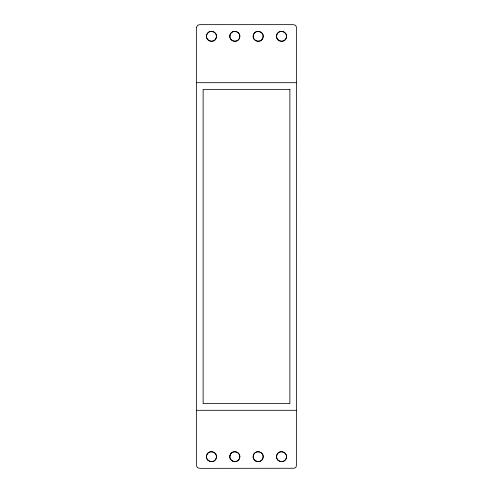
<?xml version="1.0" encoding="UTF-8"?>
<svg xmlns="http://www.w3.org/2000/svg" width="493" height="493" viewBox="0 0 493 493"><rect width="100%" height="100%" fill="white"/><g stroke="black" fill="none" stroke-linecap="round" stroke-linejoin="round"><path stroke-width="0.74" d="M196.46 82.701L296.539 82.701M196.46 410.299L296.539 410.299M196.479 27.454L196.553 466.033L197.594 467.771L199.794 468.35L294.222 468.258L295.96 467.216L296.539 465.016L296.447 26.967L295.406 25.229L293.206 24.65L199.794 24.65L197.594 25.229L196.479 27.454M206.635 35.034C204.737 41.178 214.874 43.895 216.304 37.622C218.202 31.478 208.064 28.76 206.635 35.034M229.991 35.034C228.093 41.178 238.23 43.895 239.66 37.622C241.558 31.478 231.42 28.76 229.991 35.034M253.34 35.034C251.442 41.178 261.58 43.895 263.009 37.622C264.907 31.478 254.77 28.76 253.34 35.034M206.635 455.378C204.737 461.522 214.874 464.24 216.304 457.966C218.202 451.822 208.064 449.105 206.635 455.378M276.696 35.034C274.798 41.178 284.936 43.895 286.365 37.622C288.263 31.478 278.126 28.76 276.696 35.034M229.991 455.378C228.093 461.522 238.23 464.24 239.66 457.966C241.558 451.822 231.42 449.105 229.991 455.378M253.34 455.378C251.442 461.522 261.58 464.24 263.009 457.966C264.907 451.822 254.77 449.105 253.34 455.378M276.696 455.378C274.798 461.522 284.936 464.24 286.365 457.966C288.263 451.822 278.126 449.105 276.696 455.378M289.872 89.369L203.128 89.369L203.128 403.631L289.872 403.631L289.872 89.369M207.935 460.209A5.004 5.004 0 0 0 216.304 457.966A5.004 5.004 0 0 0 210.178 451.841A5.004 5.004 0 0 0 207.935 460.209M232.32 461.01A5.004 5.004 0 0 0 239.826 456.672A5.004 5.004 0 0 0 232.32 452.34A5.004 5.004 0 0 0 232.32 461.01M255.676 461.01A5.004 5.004 0 0 0 263.182 456.672A5.004 5.004 0 0 0 255.676 452.34A5.004 5.004 0 0 0 255.676 461.01M277.99 460.209A5.004 5.004 0 0 0 286.365 457.966A5.004 5.004 0 0 0 280.234 451.841A5.004 5.004 0 0 0 277.99 460.209M208.97 40.66A5.004 5.004 0 0 0 216.476 36.328A5.004 5.004 0 0 0 208.97 31.99A5.004 5.004 0 0 0 208.97 40.66M232.32 40.66A5.004 5.004 0 0 0 239.826 36.328A5.004 5.004 0 0 0 232.32 31.99A5.004 5.004 0 0 0 232.32 40.66M255.676 40.66A5.004 5.004 0 0 0 263.182 36.328A5.004 5.004 0 0 0 255.676 31.99A5.004 5.004 0 0 0 255.676 40.66M277.99 39.865A5.004 5.004 0 0 0 286.365 37.622A5.004 5.004 0 0 0 280.234 31.49A5.004 5.004 0 0 0 277.99 39.865"/></g></svg>
